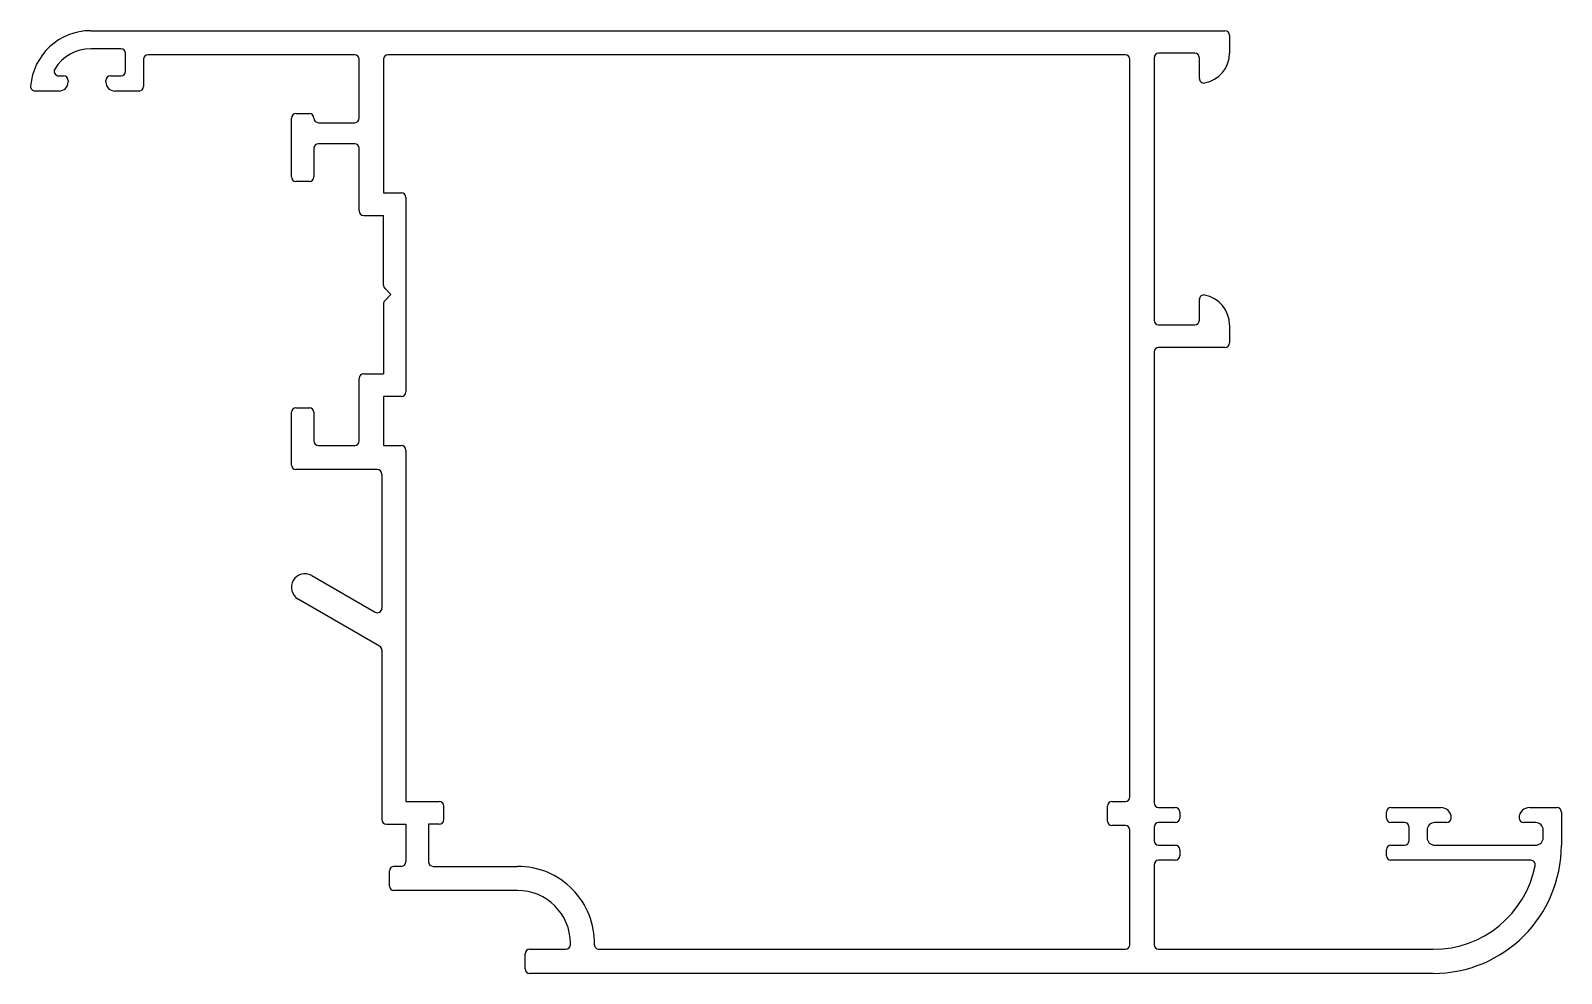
# Model space of a CAD drawing. Extents: x 259 to 361, y 713 to 776.
import ezdxf

# ---------------------------------------------------------------- set-up
doc = ezdxf.new("R2010")
doc.units = 0
doc.layers.get('0').update_dxf_attribs({"linetype": 'CONTINUOUS'})

msp = doc.modelspace()

# ---------------------------------------------------------------- linework, layer by layer
at = {"color": 0}
for p, q in [((263.33, 775.67), (338.53, 775.67)), ((265.33, 774.47), (263.33, 774.47)), ((338.83, 775.37), (338.83, 774.17)), ((265.63, 772.97), (265.63, 774.17)), ((266.83, 773.77), (266.83, 771.97)), ((280.83, 774.07), (267.13, 774.07)), ((281.13, 769.87), (281.13, 773.77)), ((282.73, 773.77), (282.73, 764.92)), ((331.93, 774.07), (283.03, 774.07)), ((332.23, 724.87), (332.23, 773.77)), ((333.83, 773.87), (333.83, 756.47)), ((336.53, 774.17), (334.13, 774.17)), ((336.83, 772.5), (336.83, 773.87)), ((261.2, 772.67), (261.53, 772.67)), ((261.83, 772.37), (261.83, 772.27)), ((264.33, 772.27), (264.33, 772.37)), ((264.63, 772.67), (265.33, 772.67)), ((261.23, 771.67), (259.64, 771.67)), ((266.53, 771.67), (264.93, 771.67)), ((276.63, 765.97), (276.63, 769.87)), ((276.93, 770.17), (277.83, 770.17)), ((278.43, 769.57), (280.83, 769.57)), ((278.13, 767.87), (278.13, 765.97)), ((280.83, 768.17), (278.43, 768.17)), ((281.13, 763.72), (281.13, 767.87)), ((277.83, 765.67), (276.93, 765.67)), ((282.73, 764.92), (283.93, 764.92)), ((284.23, 764.62), (284.23, 751.72)), ((281.43, 763.42), (282.73, 763.42)), ((282.73, 758.8), (282.73, 763.42)), ((283.23, 758.17), (282.82, 758.59)), ((282.82, 757.76), (283.23, 758.17)), ((282.73, 757.55), (282.73, 752.92)), ((336.83, 756.47), (336.83, 757.85)), ((334.13, 756.17), (336.53, 756.17)), ((338.83, 756.17), (338.83, 754.97)), ((333.83, 754.37), (333.83, 724.47)), ((338.53, 754.67), (334.13, 754.67)), ((281.13, 748.47), (281.13, 752.62)), ((281.43, 752.92), (282.73, 752.92)), ((283.93, 751.42), (282.73, 751.42)), ((282.73, 751.42), (282.73, 748.17)), ((276.63, 746.87), (276.63, 750.37)), ((276.93, 750.67), (277.83, 750.67)), ((278.13, 750.37), (278.13, 748.47)), ((278.43, 748.17), (280.83, 748.17)), ((282.73, 748.17), (283.93, 748.17)), ((284.23, 747.87), (284.23, 724.57)), ((282.33, 746.57), (276.93, 746.57)), ((282.63, 746.27), (282.63, 737.38)), ((277.98, 739.55), (282.18, 737.12)), ((282.48, 734.87), (277.08, 737.99)), ((282.63, 734.61), (282.63, 723.37)), ((284.23, 724.57), (286.43, 724.57)), ((286.73, 723.37), (286.73, 724.27)), ((330.73, 723.27), (330.73, 724.27)), ((331.03, 724.57), (331.93, 724.57)), ((334.13, 724.17), (335.23, 724.17)), ((335.53, 723.87), (335.53, 723.47)), ((349.23, 723.47), (349.23, 723.87)), ((349.53, 724.17), (352.83, 724.17)), ((358.73, 724.17), (360.53, 724.17)), ((360.83, 723.87), (360.83, 721.67)), ((282.93, 723.07), (284.23, 723.07)), ((284.23, 723.07), (284.23, 720.57)), ((285.73, 723.07), (285.73, 720.57)), ((286.43, 723.07), (285.73, 723.07)), ((331.93, 722.97), (331.03, 722.97)), ((332.23, 715.07), (332.23, 722.67)), ((333.83, 722.87), (333.83, 721.97)), ((335.23, 723.17), (334.13, 723.17)), ((350.43, 723.17), (349.53, 723.17)), ((350.73, 721.97), (350.73, 722.87)), ((351.93, 722.67), (351.93, 722.17)), ((353.23, 723.17), (352.43, 723.17)), ((359.13, 723.17), (358.33, 723.17)), ((359.63, 722.17), (359.63, 722.67)), ((334.13, 721.67), (335.23, 721.67)), ((349.53, 721.67), (350.43, 721.67)), ((352.43, 721.67), (359.13, 721.67)), ((335.23, 720.67), (334.13, 720.67)), ((335.53, 721.37), (335.53, 720.97)), ((349.23, 720.97), (349.23, 721.37)), ((358.8, 720.67), (349.53, 720.67)), ((283.13, 718.97), (283.13, 719.97)), ((283.93, 720.27), (283.43, 720.27)), ((286.03, 720.27), (291.63, 720.27)), ((333.83, 720.37), (333.83, 715.07)), ((291.63, 718.67), (283.43, 718.67)), ((292.43, 714.77), (294.83, 714.77)), ((295.13, 715.07), (295.13, 715.17)), ((297.03, 714.77), (331.93, 714.77)), ((334.13, 714.77), (352.33, 714.77)), ((292.13, 713.47), (292.13, 714.47)), ((352.33, 713.17), (292.43, 713.17))]:
    msp.add_line(p, q, dxfattribs=at)
for centre, radius, start, end in [((263.33, 771.67), 4, 90, 175.3493), ((338.53, 775.37), 0.3, 0, 90), ((263.33, 771.67), 2.8, 90, 148.6677), ((265.33, 774.17), 0.3, 0, 90), ((267.13, 773.77), 0.3, 90, 180), ((280.83, 773.77), 0.3, 360, 90), ((283.03, 773.77), 0.3, 90, 180), ((331.93, 773.77), 0.3, 0, 90), ((334.13, 773.87), 0.3, 90, 180), ((336.53, 773.87), 0.3, 0, 90), ((336.83, 774.17), 2, 280.1642, 0), ((261.2, 772.97), 0.3, 148.6677, 270), ((261.53, 772.37), 0.3, 0, 90), ((264.63, 772.37), 0.3, 90, 180), ((265.33, 772.97), 0.3, 270, 0), ((337.13, 772.5), 0.3, 180, 280.1642), ((259.64, 771.97), 0.3, 175.3493, 270), ((261.23, 772.27), 0.6, 270, 0), ((264.93, 772.27), 0.6, 180, 270), ((266.53, 771.97), 0.3, 270, 0), ((276.93, 769.87), 0.3, 90, 180), ((277.83, 769.87), 0.3, 360, 90), ((278.43, 769.87), 0.3, 180, 270), ((280.83, 769.87), 0.3, 270, 360), ((278.43, 767.87), 0.3, 90, 180), ((280.83, 767.87), 0.3, 360, 90), ((276.93, 765.97), 0.3, 180, 270), ((277.83, 765.97), 0.3, 270, 0), ((283.93, 764.62), 0.3, 0, 90), ((281.43, 763.72), 0.3, 180, 270), ((283.03, 758.8), 0.3, 180, 225), ((337.13, 757.85), 0.3, 79.8358, 180), ((336.83, 756.17), 2, 0, 79.8358), ((283.03, 757.55), 0.3, 135, 180), ((334.13, 756.47), 0.3, 180, 270), ((336.53, 756.47), 0.3, 270, 0), ((334.13, 754.37), 0.3, 90, 180), ((338.53, 754.97), 0.3, 270, 0), ((281.43, 752.62), 0.3, 90, 180), ((283.93, 751.72), 0.3, 270, 0), ((276.93, 750.37), 0.3, 90, 180), ((277.83, 750.37), 0.3, 360, 90), ((278.43, 748.47), 0.3, 180, 270), ((280.83, 748.47), 0.3, 270, 360), ((283.93, 747.87), 0.3, 0, 90), ((276.93, 746.87), 0.3, 180, 270), ((282.33, 746.27), 0.3, 0, 90), ((277.53, 738.77), 0.9, 60, 240), ((282.33, 737.38), 0.3, 240, 0), ((282.33, 734.61), 0.3, 0, 60), ((331.93, 724.87), 0.3, 270, 0), ((286.43, 724.27), 0.3, 0, 90), ((331.03, 724.27), 0.3, 90, 180), ((334.13, 724.47), 0.3, 180, 270), ((335.23, 723.87), 0.3, 360, 90), ((349.53, 723.87), 0.3, 90, 180), ((352.83, 723.47), 0.7, 0, 90), ((358.73, 723.47), 0.7, 90, 180), ((360.53, 723.87), 0.3, 0, 90), ((282.93, 723.37), 0.3, 180, 270), ((286.43, 723.37), 0.3, 270, 0), ((331.03, 723.27), 0.3, 180, 270), ((331.93, 722.67), 0.3, 0, 90), ((334.13, 722.87), 0.3, 90, 180), ((335.23, 723.47), 0.3, 270, 360), ((349.53, 723.47), 0.3, 180, 270), ((350.43, 722.87), 0.3, 0, 90), ((352.43, 722.67), 0.5, 90, 180), ((353.23, 723.47), 0.3, 270, 0), ((358.33, 723.47), 0.3, 180, 270), ((359.13, 722.67), 0.5, 0, 90), ((334.13, 721.97), 0.3, 180, 270), ((335.23, 721.37), 0.3, 0, 90), ((349.53, 721.37), 0.3, 90, 180), ((350.43, 721.97), 0.3, 270, 0), ((352.43, 722.17), 0.5, 180, 270), ((352.33, 721.67), 8.5, 270, 0), ((359.13, 722.17), 0.5, 270, 0), ((334.13, 720.37), 0.3, 90, 180), ((335.23, 720.97), 0.3, 270, 0), ((349.53, 720.97), 0.3, 180, 270), ((358.8, 720.37), 0.3, 348.6402, 90), ((283.43, 719.97), 0.3, 90, 180), ((283.93, 720.57), 0.3, 270, 0), ((286.03, 720.57), 0.3, 180, 270), ((291.63, 715.17), 5.1, 358.9389, 90), ((352.33, 721.67), 6.9, 270, 348.6402), ((283.43, 718.97), 0.3, 180, 270), ((291.63, 715.17), 3.5, 360, 90), ((292.43, 714.47), 0.3, 90, 180), ((294.83, 715.07), 0.3, 270, 360), ((297.03, 715.07), 0.3, 178.9389, 270), ((331.93, 715.07), 0.3, 270, 0), ((334.13, 715.07), 0.3, 180, 270), ((292.43, 713.47), 0.3, 180, 270)]:
    msp.add_arc(centre, radius, start, end, dxfattribs=at)

doc.saveas('drawing.dxf')
